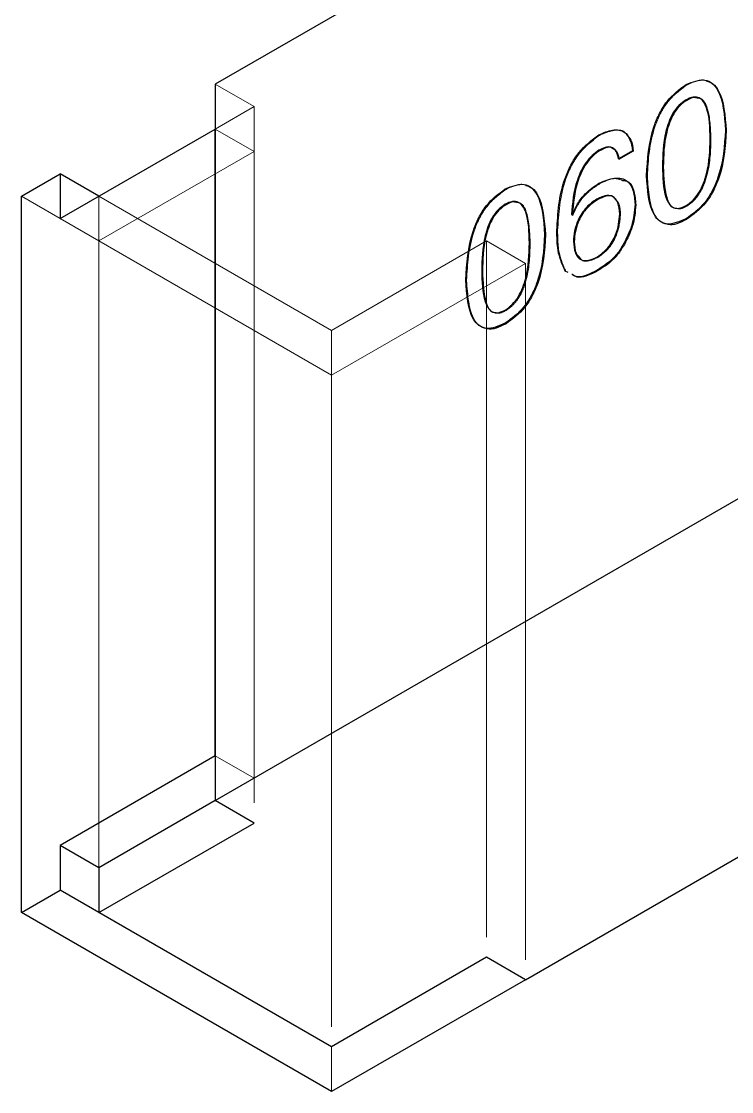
# Model space of a CAD drawing. Header units: millimetres. Extents: x 0 to 841, y 0 to 2287.
# Drawn here: x 601.908 to 603.204, y 227.876 to 229.827 of the extents above; entities that cross this region are included whole.
import ezdxf

# ---------------------------------------------------------------- set-up
doc = ezdxf.new("R2010")
doc.units = ezdxf.units.MM
doc.linetypes.add('HIDDEN', pattern=[1.905, 1.27, -0.635])

msp = doc.modelspace()

# ---------------------------------------------------------------- linework, layer by layer
at = {"color": 7, "linetype": 'Continuous', "lineweight": 25}
for p, q in [((603.8175, 230.6107), (602.2619, 229.7127)), ((602.2619, 229.7127), (602.2619, 228.4062)), ((603.1206, 229.6841), (603.122, 229.6833)), ((601.979, 229.4677), (602.2619, 229.631)), ((602.2619, 228.4879), (602.2619, 229.631)), ((603.1925, 229.6292), (603.1939, 229.6284)), ((602.9615, 229.5923), (602.9629, 229.5915)), ((603.023, 229.5916), (602.9975, 229.5769)), ((602.9975, 229.5769), (602.9989, 229.5761)), ((603.0244, 229.5908), (602.9989, 229.5761)), ((603.023, 229.5916), (603.0244, 229.5908)), ((603.0777, 229.563), (603.0791, 229.5622)), ((601.9083, 229.5086), (601.979, 229.5494)), ((601.979, 229.5494), (601.979, 229.4677)), ((602.0498, 229.5086), (601.979, 229.5494)), ((601.9083, 228.2021), (601.9083, 229.5086)), ((602.9581, 229.5033), (602.9595, 229.5025)), ((602.7909, 229.4938), (602.7923, 229.493)), ((603.0276, 229.4939), (603.029, 229.4931)), ((602.9117, 229.4752), (602.9128, 229.4745)), ((602.9117, 229.4752), (602.9128, 229.4745)), ((602.9131, 229.4744), (602.9143, 229.4737)), ((603.1206, 229.4673), (603.122, 229.4665)), ((602.8627, 229.4389), (602.8642, 229.4381)), ((602.9152, 229.4263), (602.9166, 229.4255)), ((603.0067, 229.4216), (603.0082, 229.4208)), ((602.748, 229.3726), (602.7494, 229.3718)), ((602.9054, 229.3695), (602.9001, 229.3721)), ((602.9546, 229.3714), (602.956, 229.3706)), ((602.2619, 228.4062), (603.8175, 229.3043)), ((602.7909, 229.2769), (602.7923, 229.2761)), ((602.8276, 228.0796), (604.3832, 228.9777)), ((602.2619, 228.4879), (601.979, 228.3246)), ((602.2619, 228.4062), (602.0498, 228.2838)), ((602.3326, 228.3654), (602.2619, 228.4062)), ((602.0498, 228.2021), (602.3326, 228.3654)), ((601.979, 228.3246), (601.979, 228.2429)), ((602.0498, 228.2838), (601.979, 228.3246)), ((602.0498, 228.2838), (602.0498, 228.2021)), ((601.9083, 228.2021), (601.979, 228.2429)), ((602.474, 227.9572), (601.979, 228.2429)), ((602.474, 227.8755), (601.9083, 228.2021)), ((602.474, 227.9572), (602.0498, 228.2021)), ((602.7569, 228.1205), (602.474, 227.9572)), ((602.8276, 228.0796), (602.7569, 228.1205)), ((602.8276, 228.0796), (602.474, 227.8755))]:
    msp.add_line(p, q, dxfattribs=at)
at = {"color": 7, "linetype": 'HIDDEN', "lineweight": 18}
for p, q in [((604.3832, 230.2842), (602.8276, 229.3861)), ((602.3326, 229.6719), (602.2619, 229.7127)), ((603.1206, 229.7122), (603.122, 229.7114)), ((602.2619, 229.631), (602.3326, 229.6719)), ((602.3326, 229.6719), (602.3326, 228.3654)), ((602.3326, 229.5902), (602.2619, 229.631)), ((602.9615, 229.6204), (602.9629, 229.6196)), ((603.1646, 229.6132), (603.1661, 229.6124)), ((602.0498, 229.4269), (602.3326, 229.5902)), ((602.3326, 228.447), (602.3326, 229.5902)), ((603.0487, 229.5463), (603.0501, 229.5454)), ((602.7909, 229.5219), (602.7923, 229.5211)), ((602.9615, 229.5321), (602.9629, 229.5312)), ((601.9791, 229.4677), (601.9083, 229.5086)), ((602.0498, 229.5086), (602.0498, 228.2838)), ((602.474, 229.2637), (602.0498, 229.5086)), ((603.1206, 229.4914), (603.122, 229.4906)), ((602.0498, 229.4269), (601.979, 229.4677)), ((602.9128, 229.4745), (602.9131, 229.4744)), ((602.9128, 229.4745), (602.9143, 229.4737)), ((602.9998, 229.4765), (603.0012, 229.4757)), ((602.885, 229.4464), (602.8864, 229.4456)), ((602.0498, 228.2838), (602.0498, 229.4269)), ((602.474, 229.182), (602.0498, 229.4269)), ((602.7569, 229.4269), (602.474, 229.2637)), ((602.7569, 229.4269), (602.7569, 228.1205)), ((602.8276, 229.3861), (602.7569, 229.4269)), ((602.8349, 229.4228), (602.8363, 229.422)), ((602.8276, 229.3861), (602.474, 229.182)), ((602.8276, 229.3861), (602.8276, 228.0796)), ((602.9592, 229.3982), (602.9606, 229.3974)), ((602.9001, 229.3721), (602.9015, 229.3713)), ((602.719, 229.3559), (602.7204, 229.3551)), ((602.7909, 229.301), (602.7923, 229.3002)), ((602.474, 229.2637), (602.474, 227.9572)), ((602.3326, 228.447), (602.2619, 228.4879)), ((602.474, 227.8755), (602.474, 227.9572))]:
    msp.add_line(p, q, dxfattribs=at)
at = {"color": 7, "linetype": 'Continuous', "lineweight": 25}
for points, knots in [([(603.1206, 229.7122), (603.1328, 229.717), (603.151, 229.7243), (603.169, 229.7151), (603.1883, 229.6907), (603.1906, 229.6565), (603.1925, 229.6292)], [0, 0, 0, 0, 0.248785, 0.374282, 0.499955, 1, 1, 1, 1]), ([(603.1583, 229.7187), (603.1623, 229.7173), (603.171, 229.7142), (603.1894, 229.6893), (603.1919, 229.6555), (603.1939, 229.6284)], [0, 0, 0, 0, 0.14625, 0.317722, 1, 1, 1, 1]), ([(603.0487, 229.5463), (603.0503, 229.5758), (603.0524, 229.6127), (603.0716, 229.6596), (603.0899, 229.6896), (603.1083, 229.7032), (603.1206, 229.7122)], [0, 0, 0, 0, 0.500012, 0.625693, 0.751201, 1, 1, 1, 1]), ([(603.1206, 229.6841), (603.1162, 229.6812), (603.1074, 229.6753), (603.0925, 229.655), (603.0788, 229.6141), (603.0782, 229.5835), (603.0777, 229.563)], [0, 0, 0, 0, 0.125131, 0.250047, 0.49906, 1, 1, 1, 1]), ([(603.122, 229.6833), (603.1176, 229.6804), (603.1089, 229.6744), (603.0939, 229.6542), (603.0802, 229.6133), (603.0796, 229.5826), (603.0791, 229.5622)], [0, 0, 0, 0, 0.125131, 0.250047, 0.49906, 1, 1, 1, 1]), ([(603.1646, 229.6132), (603.1642, 229.6333), (603.1635, 229.6634), (603.1491, 229.6881), (603.1338, 229.6905), (603.125, 229.6863), (603.1206, 229.6841)], [0, 0, 0, 0, 0.500906, 0.749819, 0.874781, 1, 1, 1, 1]), ([(603.1415, 229.6875), (603.1394, 229.688), (603.1337, 229.6894), (603.1265, 229.6857), (603.122, 229.6833)], [0, 0, 0, 0, 0.369257, 1, 1, 1, 1]), ([(602.885, 229.4464), (602.8868, 229.4774), (602.889, 229.5162), (602.9099, 229.5654), (602.9294, 229.5965), (602.9487, 229.6108), (602.9615, 229.6204)], [0, 0, 0, 0, 0.499644, 0.625328, 0.750848, 1, 1, 1, 1]), ([(602.9615, 229.6204), (602.9701, 229.6242), (602.9871, 229.6317), (603.0081, 229.6284), (603.0196, 229.6128), (603.0219, 229.5987), (603.023, 229.5916)], [0, 0, 0, 0, 0.280542, 0.559408, 0.779403, 1, 1, 1, 1]), ([(603.0119, 229.6214), (603.0148, 229.6182), (603.0217, 229.6109), (603.0234, 229.5981), (603.0244, 229.5908)], [0, 0, 0, 0, 0.432191, 1, 1, 1, 1]), ([(603.1925, 229.6292), (603.1908, 229.6003), (603.1887, 229.564), (603.169, 229.5181), (603.1507, 229.4892), (603.1326, 229.476), (603.1206, 229.4673)], [0, 0, 0, 0, 0.4996868, 0.6253523, 0.7508686, 1, 1, 1, 1]), ([(603.1939, 229.6284), (603.1922, 229.5995), (603.1901, 229.5632), (603.1705, 229.5172), (603.1521, 229.4884), (603.134, 229.4752), (603.122, 229.4665)], [0, 0, 0, 0, 0.4996868, 0.6253523, 0.7508686, 1, 1, 1, 1]), ([(602.9975, 229.5769), (602.9963, 229.5818), (602.994, 229.5915), (602.9849, 229.5989), (602.9731, 229.5983), (602.9654, 229.5943), (602.9615, 229.5923)], [0, 0, 0, 0, 0.280442, 0.559411, 0.779526, 1, 1, 1, 1]), ([(602.9855, 229.5966), (602.9853, 229.5967), (602.9827, 229.5989), (602.9743, 229.597), (602.9667, 229.5933), (602.9629, 229.5915)], [0, 0, 0, 0, 0.038702, 0.51896, 1, 1, 1, 1]), ([(603.1206, 229.4914), (603.125, 229.4944), (603.1337, 229.5006), (603.1489, 229.5206), (603.1634, 229.5617), (603.1642, 229.5926), (603.1646, 229.6132)], [0, 0, 0, 0, 0.125208, 0.250259, 0.499246, 1, 1, 1, 1]), ([(602.9615, 229.5923), (602.9573, 229.5893), (602.949, 229.5833), (602.9338, 229.5655), (602.9158, 229.5265), (602.9134, 229.4957), (602.9117, 229.4752)], [0, 0, 0, 0, 0.125456, 0.250769, 0.499842, 1, 1, 1, 1]), ([(602.9629, 229.5915), (602.9588, 229.5885), (602.9504, 229.5825), (602.9352, 229.5647), (602.9173, 229.5256), (602.9148, 229.4949), (602.9131, 229.4744)], [0, 0, 0, 0, 0.125456, 0.250769, 0.499842, 1, 1, 1, 1]), ([(603.0777, 229.563), (603.0782, 229.543), (603.0788, 229.5132), (603.0925, 229.4881), (603.1074, 229.4851), (603.1162, 229.4893), (603.1206, 229.4914)], [0, 0, 0, 0, 0.500896, 0.749906, 0.874864, 1, 1, 1, 1]), ([(603.0791, 229.5622), (603.0798, 229.5427), (603.0807, 229.5135), (603.0923, 229.4877), (603.1016, 229.4868), (603.1034, 229.4866)], [0, 0, 0, 0, 0.6192716, 0.9271295, 1, 1, 1, 1]), ([(602.9615, 229.5321), (602.9713, 229.5362), (602.9907, 229.5445), (603.0141, 229.5393), (603.0255, 229.5192), (603.0269, 229.5024), (603.0276, 229.4939)], [0, 0, 0, 0, 0.280617, 0.559274, 0.779238, 1, 1, 1, 1]), ([(603.1206, 229.4673), (603.1086, 229.4622), (603.0905, 229.4545), (603.0721, 229.4621), (603.0525, 229.4854), (603.0504, 229.5192), (603.0487, 229.5463)], [0, 0, 0, 0, 0.249123, 0.374635, 0.500323, 1, 1, 1, 1]), ([(602.719, 229.3559), (602.7206, 229.3854), (602.7226, 229.4223), (602.7419, 229.4693), (602.7602, 229.4992), (602.7786, 229.5128), (602.7909, 229.5219)], [0, 0, 0, 0, 0.500012, 0.625693, 0.751201, 1, 1, 1, 1]), ([(602.7909, 229.5219), (602.803, 229.5267), (602.8213, 229.5339), (602.8392, 229.5247), (602.8585, 229.5004), (602.8609, 229.4662), (602.8627, 229.4389)], [0, 0, 0, 0, 0.248785, 0.374282, 0.499955, 1, 1, 1, 1]), ([(602.8286, 229.5283), (602.8326, 229.5269), (602.8413, 229.5238), (602.8597, 229.4989), (602.8622, 229.4651), (602.8642, 229.4381)], [0, 0, 0, 0, 0.14625, 0.317722, 1, 1, 1, 1]), ([(602.9128, 229.4745), (602.9159, 229.4815), (602.9219, 229.4954), (602.939, 229.5171), (602.953, 229.5264), (602.9615, 229.5321)], [0, 0, 0, 0, 0.280289, 0.560345, 1, 1, 1, 1]), ([(603.0047, 229.5374), (603.0084, 229.5369), (603.0187, 229.5357), (603.0267, 229.5179), (603.0282, 229.5014), (603.029, 229.4931)], [0, 0, 0, 0, 0.218073, 0.608328, 1, 1, 1, 1]), ([(602.8349, 229.4228), (602.8345, 229.443), (602.8338, 229.4731), (602.8194, 229.4977), (602.8041, 229.5002), (602.7953, 229.4959), (602.7909, 229.4938)], [0, 0, 0, 0, 0.500906, 0.749819, 0.874781, 1, 1, 1, 1]), ([(602.9581, 229.5033), (602.9515, 229.4988), (602.9383, 229.4897), (602.9233, 229.467), (602.9167, 229.445), (602.9157, 229.4325), (602.9152, 229.4263)], [0, 0, 0, 0, 0.2802975, 0.558545, 0.7789634, 1, 1, 1, 1]), ([(602.9595, 229.5025), (602.9529, 229.4979), (602.9397, 229.4889), (602.9247, 229.4662), (602.9181, 229.4441), (602.9171, 229.4317), (602.9166, 229.4255)], [0, 0, 0, 0, 0.2802975, 0.558545, 0.7789634, 1, 1, 1, 1]), ([(602.9998, 229.4765), (602.9991, 229.4835), (602.9978, 229.4974), (602.988, 229.5099), (602.9731, 229.5105), (602.9631, 229.5057), (602.9581, 229.5033)], [0, 0, 0, 0, 0.280784, 0.559454, 0.779294, 1, 1, 1, 1]), ([(602.9912, 229.5032), (602.99, 229.5049), (602.9864, 229.5102), (602.9743, 229.5094), (602.9644, 229.5048), (602.9595, 229.5025)], [0, 0, 0, 0, 0.1877591, 0.5930807, 1, 1, 1, 1]), ([(602.7909, 229.4938), (602.7865, 229.4908), (602.7777, 229.4849), (602.7628, 229.4646), (602.7491, 229.4238), (602.7484, 229.3931), (602.748, 229.3726)], [0, 0, 0, 0, 0.125131, 0.250047, 0.49906, 1, 1, 1, 1]), ([(602.7923, 229.493), (602.7879, 229.49), (602.7791, 229.4841), (602.7642, 229.4638), (602.7505, 229.423), (602.7498, 229.3923), (602.7494, 229.3718)], [0, 0, 0, 0, 0.125131, 0.250047, 0.49906, 1, 1, 1, 1]), ([(602.8118, 229.4971), (602.8097, 229.4977), (602.8039, 229.4991), (602.7968, 229.4953), (602.7923, 229.493)], [0, 0, 0, 0, 0.369257, 1, 1, 1, 1]), ([(603.0276, 229.4939), (603.0265, 229.4807), (603.0245, 229.457), (603.0122, 229.4324), (603.0067, 229.4216)], [0, 0, 0, 0, 0.55918, 1, 1, 1, 1]), ([(603.029, 229.4931), (603.0279, 229.4799), (603.0259, 229.4562), (603.0136, 229.4316), (603.0082, 229.4208)], [0, 0, 0, 0, 0.55918, 1, 1, 1, 1]), ([(602.9592, 229.3982), (602.9657, 229.4031), (602.9788, 229.4127), (602.9966, 229.4431), (602.9986, 229.4638), (602.9998, 229.4765)], [0, 0, 0, 0, 0.280776, 0.559966, 1, 1, 1, 1]), ([(603.122, 229.4665), (603.1096, 229.4604), (603.0955, 229.4535), (603.0854, 229.4579), (603.0842, 229.4584)], [0, 0, 0, 0, 0.8812229, 1, 1, 1, 1]), ([(602.9001, 229.3721), (602.8949, 229.384), (602.8855, 229.4053), (602.8852, 229.4338), (602.885, 229.4464)], [0, 0, 0, 0, 0.558783, 1, 1, 1, 1]), ([(602.8627, 229.4389), (602.8611, 229.4099), (602.859, 229.3737), (602.8393, 229.3277), (602.8209, 229.2988), (602.8029, 229.2857), (602.7909, 229.2769)], [0, 0, 0, 0, 0.4996868, 0.6253523, 0.7508686, 1, 1, 1, 1]), ([(602.7909, 229.301), (602.7953, 229.3041), (602.804, 229.3103), (602.8192, 229.3303), (602.8337, 229.3714), (602.8344, 229.4022), (602.8349, 229.4228)], [0, 0, 0, 0, 0.125208, 0.250259, 0.499246, 1, 1, 1, 1]), ([(602.8642, 229.4381), (602.8625, 229.4091), (602.8604, 229.3728), (602.8407, 229.3269), (602.8223, 229.298), (602.8043, 229.2849), (602.7923, 229.2761)], [0, 0, 0, 0, 0.4996868, 0.6253523, 0.7508686, 1, 1, 1, 1]), ([(602.9152, 229.4263), (602.9158, 229.419), (602.9172, 229.4043), (602.9276, 229.391), (602.9434, 229.3906), (602.9539, 229.3957), (602.9592, 229.3982)], [0, 0, 0, 0, 0.280779, 0.559503, 0.779325, 1, 1, 1, 1]), ([(602.9166, 229.4255), (602.917, 229.4178), (602.9177, 229.4053), (602.9244, 229.3992), (602.9269, 229.3968)], [0, 0, 0, 0, 0.622484, 1, 1, 1, 1]), ([(603.0067, 229.4216), (603.0029, 229.4151), (602.9951, 229.4021), (602.9766, 229.3846), (602.9629, 229.3764), (602.9546, 229.3714)], [0, 0, 0, 0, 0.279388, 0.559544, 1, 1, 1, 1]), ([(603.0082, 229.4208), (603.0043, 229.4143), (602.9965, 229.4013), (602.978, 229.3837), (602.9643, 229.3756), (602.956, 229.3706)], [0, 0, 0, 0, 0.279388, 0.559544, 1, 1, 1, 1]), ([(602.748, 229.3726), (602.7484, 229.3527), (602.7491, 229.3228), (602.7628, 229.2978), (602.7777, 229.2947), (602.7865, 229.2989), (602.7909, 229.301)], [0, 0, 0, 0, 0.500896, 0.749906, 0.874864, 1, 1, 1, 1]), ([(602.7494, 229.3718), (602.75, 229.3523), (602.751, 229.3232), (602.7626, 229.2974), (602.7719, 229.2964), (602.7737, 229.2963)], [0, 0, 0, 0, 0.6192716, 0.9271295, 1, 1, 1, 1]), ([(602.9546, 229.3714), (602.9421, 229.3655), (602.9258, 229.3577), (602.9149, 229.3645), (602.9122, 229.3661)], [0, 0, 0, 0, 0.758956, 1, 1, 1, 1]), ([(602.956, 229.3706), (602.9436, 229.3647), (602.9272, 229.3569), (602.9163, 229.3636), (602.9136, 229.3653)], [0, 0, 0, 0, 0.758956, 1, 1, 1, 1]), ([(602.7909, 229.2769), (602.7789, 229.2718), (602.7608, 229.2641), (602.7424, 229.2718), (602.7228, 229.295), (602.7207, 229.3289), (602.719, 229.3559)], [0, 0, 0, 0, 0.2491225, 0.3746349, 0.500323, 1, 1, 1, 1]), ([(602.7923, 229.2761), (602.7799, 229.2701), (602.7658, 229.2632), (602.7557, 229.2676), (602.7545, 229.2681)], [0, 0, 0, 0, 0.881223, 1, 1, 1, 1])]:
    msp.add_open_spline(points, degree=3, knots=knots, dxfattribs=at)
at = {"color": 7, "linetype": 'HIDDEN', "lineweight": 18}
for points, knots in [([(603.122, 229.7114), (603.1347, 229.7173), (603.1482, 229.7237), (603.1576, 229.719), (603.1583, 229.7187)], [0, 0, 0, 0, 0.931451, 1, 1, 1, 1]), ([(603.0501, 229.5454), (603.0518, 229.5749), (603.0538, 229.6118), (603.073, 229.6588), (603.0913, 229.6888), (603.1097, 229.7024), (603.122, 229.7114)], [0, 0, 0, 0, 0.500012, 0.625693, 0.751201, 1, 1, 1, 1]), ([(603.1661, 229.6124), (603.1654, 229.632), (603.1644, 229.6614), (603.1523, 229.6867), (603.1431, 229.6874), (603.1415, 229.6875)], [0, 0, 0, 0, 0.624981, 0.935549, 1, 1, 1, 1]), ([(602.8864, 229.4456), (602.8882, 229.4766), (602.8904, 229.5154), (602.9113, 229.5646), (602.9308, 229.5956), (602.9501, 229.61), (602.9629, 229.6196)], [0, 0, 0, 0, 0.499644, 0.625328, 0.750848, 1, 1, 1, 1]), ([(602.9629, 229.6196), (602.9713, 229.6232), (602.9881, 229.6303), (603.0061, 229.6298), (603.0111, 229.6225), (603.0119, 229.6214)], [0, 0, 0, 0, 0.45878, 0.91482, 1, 1, 1, 1]), ([(602.9989, 229.5761), (602.9978, 229.5811), (602.9957, 229.5908), (602.9888, 229.5947), (602.9855, 229.5966)], [0, 0, 0, 0, 0.517733, 1, 1, 1, 1]), ([(603.122, 229.4906), (603.1264, 229.4936), (603.1352, 229.4998), (603.1503, 229.5198), (603.1648, 229.5609), (603.1656, 229.5918), (603.1661, 229.6124)], [0, 0, 0, 0, 0.125208, 0.250259, 0.499246, 1, 1, 1, 1]), ([(602.9629, 229.5312), (602.973, 229.5361), (602.9886, 229.5435), (603.0004, 229.539), (603.0047, 229.5374)], [0, 0, 0, 0, 0.643088, 1, 1, 1, 1]), ([(603.0842, 229.4584), (603.0807, 229.4594), (603.0725, 229.4618), (603.0542, 229.4853), (603.0519, 229.5187), (603.0501, 229.5454)], [0, 0, 0, 0, 0.128167, 0.303391, 1, 1, 1, 1]), ([(602.7204, 229.3551), (602.722, 229.3846), (602.7241, 229.4215), (602.7433, 229.4685), (602.7616, 229.4984), (602.78, 229.512), (602.7923, 229.5211)], [0, 0, 0, 0, 0.500012, 0.625693, 0.751201, 1, 1, 1, 1]), ([(602.7923, 229.5211), (602.8049, 229.527), (602.8185, 229.5333), (602.8279, 229.5287), (602.8286, 229.5283)], [0, 0, 0, 0, 0.931451, 1, 1, 1, 1]), ([(602.9143, 229.4737), (602.9173, 229.4807), (602.9233, 229.4946), (602.9404, 229.5163), (602.9544, 229.5256), (602.9629, 229.5312)], [0, 0, 0, 0, 0.280289, 0.560345, 1, 1, 1, 1]), ([(603.0012, 229.4757), (603.0008, 229.483), (603.0001, 229.4949), (602.9936, 229.5009), (602.9912, 229.5032)], [0, 0, 0, 0, 0.613579, 1, 1, 1, 1]), ([(602.8363, 229.422), (602.8357, 229.4416), (602.8347, 229.471), (602.8226, 229.4964), (602.8134, 229.497), (602.8118, 229.4971)], [0, 0, 0, 0, 0.6249808, 0.9355493, 1, 1, 1, 1]), ([(603.1034, 229.4866), (603.1053, 229.4861), (603.1107, 229.4846), (603.1175, 229.4882), (603.122, 229.4906)], [0, 0, 0, 0, 0.345359, 1, 1, 1, 1]), ([(602.9606, 229.3974), (602.9672, 229.4022), (602.9802, 229.4119), (602.998, 229.4423), (603, 229.463), (603.0012, 229.4757)], [0, 0, 0, 0, 0.280776, 0.559966, 1, 1, 1, 1]), ([(602.9015, 229.3713), (602.8963, 229.3832), (602.8869, 229.4045), (602.8866, 229.433), (602.8864, 229.4456)], [0, 0, 0, 0, 0.558783, 1, 1, 1, 1]), ([(602.7923, 229.3002), (602.7967, 229.3033), (602.8054, 229.3094), (602.8206, 229.3294), (602.8351, 229.3706), (602.8358, 229.4014), (602.8363, 229.422)], [0, 0, 0, 0, 0.125208, 0.250259, 0.499246, 1, 1, 1, 1]), ([(602.9269, 229.3968), (602.9282, 229.3949), (602.932, 229.3891), (602.945, 229.3901), (602.9554, 229.395), (602.9606, 229.3974)], [0, 0, 0, 0, 0.1975464, 0.5979954, 1, 1, 1, 1]), ([(602.7545, 229.2681), (602.751, 229.2691), (602.7427, 229.2715), (602.7245, 229.2949), (602.7222, 229.3284), (602.7204, 229.3551)], [0, 0, 0, 0, 0.128167, 0.303391, 1, 1, 1, 1]), ([(602.7737, 229.2963), (602.7755, 229.2958), (602.781, 229.2943), (602.7878, 229.2979), (602.7923, 229.3002)], [0, 0, 0, 0, 0.345359, 1, 1, 1, 1])]:
    msp.add_open_spline(points, degree=3, knots=knots, dxfattribs=at)

doc.saveas('drawing.dxf')
